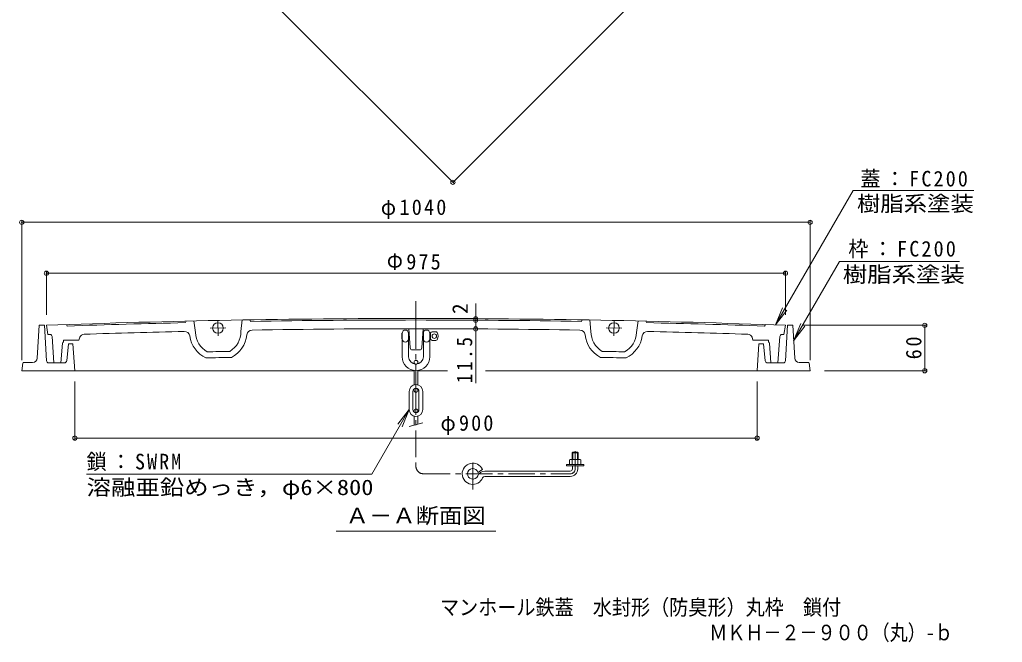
# Model space of a CAD drawing. Units: millimetres, scale not verified. Extents: x -1063 to 1330, y -947 to 967.
# Drawn here: x -1050 to 247, y -947 to -126 of the extents above; entities that cross this region are included whole.
import ezdxf
from ezdxf.enums import TextEntityAlignment as Align

# ---------------------------------------------------------------- set-up
doc = ezdxf.new("R2010")
doc.units = ezdxf.units.MM
doc.header["$LTSCALE"] = 7
doc.header["$PDMODE"] = 32
doc.header["$PDSIZE"] = 5.6
doc.linetypes.add('CHAIN1', pattern=[8, 5, -1, 1, -1])
doc.linetypes.add('CHAIN2', pattern=[12, 9, -1, 1, -1])
for name, color, linetype, lineweight in [('0-0_通り芯', 3, 'CHAIN2', 9), ('0-1_躯体', 2, 'Continuous', 9), ('0-2_仕上', 3, 'Continuous', 9), ('0-3_建具', 4, 'Continuous', 9), ('0-4_その他', 7, 'Continuous', 9), ('0-5_寸法', 7, 'Continuous', 9)]:
    doc.layers.add(name, color=color, linetype=linetype, lineweight=lineweight)
doc.layers.add('F-5_F-5ﾚｲﾔ', color=2, linetype='Continuous')
doc.styles.add('ＭＳ ゴシック', font='')
doc.styles.get('ＭＳ ゴシック').set_extended_font_data('MS Gothic')

msp = doc.modelspace()

# ---------------------------------------------------------------- linework, layer by layer
at = {"layer": '0-0_通り芯'}
for p, q in [((-787.899, -543.12), (-788.346, -522.354)), ((-265.935, -543.12), (-265.488, -522.354)), ((-798.505, -532.96), (-777.74, -532.513)), ((-255.329, -532.96), (-276.095, -532.513))]:
    msp.add_line(p, q, dxfattribs=at)
at = {"layer": '0-1_躯体'}
for p, q in [((-1014.332, -575.827), (-1016.917, -529.157)), ((-39.502, -575.827), (-36.917, -529.157)), ((-987.697, -575.956), (-985.467, -553.658)), ((-985.467, -553.658), (-979.382, -553.658)), ((-976.917, -589.157), (-979.382, -553.658)), ((-76.917, -589.157), (-74.452, -553.658)), ((-68.367, -553.658), (-74.452, -553.658)), ((-66.137, -575.956), (-68.367, -553.658)), ((-1045.525, -579.033), (-1046.917, -589.157)), ((-1032.554, -578.157), (-1044.533, -578.157)), ((-990.682, -578.657), (-1011.337, -578.657)), ((-63.152, -578.657), (-42.497, -578.657)), ((-21.28, -578.157), (-9.302, -578.157)), ((-8.31, -579.033), (-6.917, -589.157)), ((-1046.917, -589.157), (-529.417, -589.157)), ((-524.417, -589.157), (-485.471, -589.157)), ((-435.34, -589.157), (-6.917, -589.157))]:
    msp.add_line(p, q, dxfattribs=at)
for points in [[(-1026.565, -572.532), (-1023.917, -529.157), (-1016.917, -529.157)], [(-27.269, -572.532), (-29.917, -529.157), (-36.917, -529.157)]]:
    msp.add_lwpolyline(points, dxfattribs=at)
for centre, radius, start, end in [((-1044.533, -579.157), 1, 90, 172.86478), ((-1032.554, -572.157), 6, 270, 356.4236), ((-1011.337, -575.657), 3, 183.23857, 270), ((-990.682, -575.657), 3, 270, 354.28922), ((-63.152, -575.657), 3, 185.71078, 270), ((-42.497, -575.657), 3, 270, 356.76143), ((-21.28, -572.157), 6, 183.5764, 270), ((-9.302, -579.157), 1, 7.13522, 90)]:
    msp.add_arc(centre, radius, start, end, dxfattribs=at)
at = {"layer": '0-2_仕上', "color": 7}
for p, q in [((-1014.417, -458.287), (-1014.417, -515.157)), ((-39.417, -460.387), (-1014.417, -460.387)), ((-39.417, -458.287), (-39.417, -515.157))]:
    msp.add_line(p, q, dxfattribs=at)
at = {"layer": '0-2_仕上', "linetype": 'CHAIN2'}
msp.add_line((-526.917, -497.26), (-526.917, -612.05), dxfattribs=at)
at = {"layer": '0-2_仕上'}
for p, q in [((-1014.417, -529.157), (-1012.417, -541.158)), ((-987.917, -528.207), (-986.917, -530.171)), ((-830.114, -523.634), (-831.114, -525.658)), ((-820.108, -523.409), (-817.799, -538.805)), ((-756.121, -522.142), (-757.819, -537.495)), ((-745.114, -523.956), (-746.114, -521.973)), ((-308.72, -523.956), (-307.72, -521.973)), ((-297.714, -522.142), (-296.015, -537.495)), ((-233.726, -523.409), (-236.035, -538.805)), ((-223.72, -523.634), (-222.72, -525.658)), ((-65.917, -528.207), (-66.917, -530.171)), ((-39.417, -529.157), (-41.417, -541.158)), ((-1009.917, -541.158), (-1012.417, -541.158)), ((-1006.924, -543.95), (-1004.514, -578.657)), ((-534.616, -558.866), (-536.417, -533.656)), ((-519.218, -558.866), (-517.417, -533.656)), ((-46.91, -543.95), (-49.32, -578.657)), ((-43.917, -541.158), (-41.417, -541.158)), ((-995.285, -578.657), (-993.139, -552.908)), ((-991.917, -548.657), (-991.917, -550.734)), ((-991.917, -548.657), (-971.428, -548.657)), ((-971.428, -548.657), (-970.241, -545.013)), ((-82.406, -548.657), (-83.593, -545.013)), ((-61.917, -548.657), (-82.406, -548.657)), ((-61.917, -548.657), (-61.917, -550.734)), ((-58.549, -578.657), (-60.695, -552.908)), ((-522.21, -561.652), (-531.624, -561.652)), ((-1004.514, -578.657), (-995.285, -578.657)), ((-49.32, -578.657), (-58.549, -578.657))]:
    msp.add_line(p, q, dxfattribs=at)
for centre in [(-788.122, -532.737), (-265.712, -532.737)]:
    msp.add_circle(centre, 7, dxfattribs=at)
for centre, radius, start, end in [((-526.917, -13720.152), 13200, 90, 92.11652), ((-526.917, -13720.152), 13198, 91.32071, 91.99738), ((-526.917, -13720.152), 13198, 90, 90.94729), ((-526.917, -13720.152), 13200, 87.88348, 90), ((-526.917, -13720.152), 13198, 89.05271, 90), ((-526.917, -13720.152), 13198, 88.00262, 88.67929), ((-1009.917, -544.158), 3, 3.97251, 90), ((-964.553, -546.92), 6, 91.90276, 161.46769), ((-526.917, -13720.152), 13186.5, 91.32795, 91.90276), ((-832.353, -544.192), 7, 8.24749, 91.32795), ((-787.818, -537.737), 38, 188.24749, 244.78703), ((-787.818, -537.737), 30, 182.03963, 241.40059), ((-787.818, -537.737), 30, 300.86706, 0.4619), ((-787.818, -537.737), 38, 297.48062, 354.02017), ((-743.063, -542.425), 7, 90.9397, 174.02017), ((-526.917, -13720.152), 13186.5, 90, 90.9397), ((-526.917, -13720.152), 13186.5, 89.0603, 90), ((-310.771, -542.425), 7, 5.97983, 89.0603), ((-266.016, -537.737), 38, 185.97983, 242.51938), ((-266.016, -537.737), 30, 179.5381, 239.13294), ((-266.016, -537.737), 30, 298.59941, 357.96037), ((-266.016, -537.737), 38, 295.21297, 351.75251), ((-221.481, -544.192), 7, 88.67205, 171.75251), ((-526.917, -13720.152), 13186.5, 88.09724, 88.67205), ((-89.282, -546.92), 6, 18.53231, 88.09724), ((-43.917, -544.158), 3, 90, 176.02749), ((-990.149, -553.157), 3, 126.10604, 175.23635), ((-63.685, -553.157), 3, 4.76365, 53.89396), ((-526.917, -13720.196), 13158.999, 91.06904, 91.19861), ((-531.624, -558.652), 3, 184.08601, 270), ((-522.21, -558.652), 3, 270, 355.91399), ((-526.917, -13720.196), 13158.999, 88.80139, 88.93096), ((-526.917, -13720.196), 13150.999, 91.06035, 91.2073), ((-526.917, -13720.196), 13150.999, 88.7927, 88.93965)]:
    msp.add_arc(centre, radius, start, end, dxfattribs=at)
at = {"layer": '0-2_仕上', "color": 7}
for p in [(-1014.417, -460.387), (-39.417, -460.387)]:
    msp.add_point(p, dxfattribs=at)
at = {"layer": '0-3_建具'}
for p, q in [((-545.667, -540.152), (-545.167, -539.652)), ((-545.667, -546.652), (-545.667, -540.152)), ((-545.667, -540.152), (-545.167, -540.152)), ((-545.167, -539.652), (-545.167, -570.652)), ((-536.667, -539.152), (-536.667, -570.652)), ((-536.667, -539.152), (-536.024, -539.152)), ((-517.81, -539.152), (-517.137, -539.152)), ((-517.167, -539.652), (-517.167, -570.652)), ((-508.696, -539.152), (-507.667, -539.152)), ((-508.667, -539.652), (-508.667, -570.652)), ((-505.667, -537.652), (-500.709, -537.652)), ((-545.667, -546.652), (-545.167, -547.152)), ((-545.667, -546.652), (-545.167, -546.652)), ((-536.667, -547.652), (-535.417, -547.652)), ((-518.417, -547.652), (-517.167, -547.652)), ((-505.667, -549.152), (-500.709, -549.152)), ((-529.417, -577.902), (-529.417, -580.076)), ((-524.417, -577.902), (-524.417, -580.076)), ((-529.417, -588.73), (-529.417, -607.756)), ((-524.417, -588.73), (-524.417, -607.756)), ((-535.917, -616.402), (-535.917, -640.402)), ((-530.917, -616.402), (-530.917, -640.402)), ((-529.417, -614.902), (-529.417, -613.28)), ((-524.417, -614.902), (-524.417, -613.28)), ((-522.917, -616.402), (-522.917, -640.402)), ((-517.917, -616.402), (-517.917, -640.402)), ((-529.417, -641.902), (-529.417, -643.524)), ((-524.417, -641.902), (-524.417, -643.524)), ((-535.917, -662.813), (-517.917, -657.991)), ((-529.417, -661.072), (-529.417, -649.048)), ((-524.417, -659.732), (-524.417, -649.048)), ((-320.917, -697.53), (-319.917, -696.53)), ((-320.917, -697.53), (-312.917, -697.53)), ((-320.917, -697.53), (-320.917, -706.03)), ((-319.917, -696.53), (-313.917, -696.53)), ((-319.917, -696.53), (-319.917, -706.03)), ((-313.917, -696.53), (-312.917, -697.53)), ((-313.917, -696.53), (-313.917, -706.03)), ((-312.917, -697.53), (-312.917, -706.03)), ((-328.167, -714.53), (-328.167, -712.53)), ((-324.417, -706.752), (-324.417, -712.53)), ((-311.294, -706.03), (-322.541, -706.03)), ((-320.664, -706.752), (-320.664, -712.53)), ((-313.17, -706.752), (-313.17, -712.53)), ((-309.417, -706.752), (-309.417, -712.53)), ((-445.189, -723.099), (-439.228, -719.115)), ((-323.417, -721.53), (-436.209, -721.53)), ((-305.667, -714.53), (-328.167, -714.53)), ((-320.417, -718.53), (-320.417, -714.53)), ((-313.417, -718.53), (-313.417, -714.53)), ((-323.417, -728.53), (-436.209, -728.53))]:
    msp.add_line(p, q, dxfattribs=at)
at = {"layer": '0-3_建具', "linetype": 'CHAIN1'}
for p, q in [((-526.917, -612.05), (-526.917, -715.03)), ((-316.917, -718.53), (-316.917, -694.985)), ((-451.917, -745.662), (-451.917, -706.374)), ((-516.917, -725.03), (-323.417, -725.03))]:
    msp.add_line(p, q, dxfattribs=at)
at = {"layer": '0-3_建具'}
for points in [[(-508.667, -547.652), (-507.667, -547.652), (-507.667, -539.152)], [(-305.667, -714.53), (-305.667, -712.53), (-328.167, -712.53)]]:
    msp.add_lwpolyline(points, dxfattribs=at)
for centre, radius in [((-502.667, -543.402), 3), ((-526.917, -577.902), 2.5), ((-526.917, -614.902), 2.5), ((-526.917, -641.902), 2.5)]:
    msp.add_circle(centre, radius, dxfattribs=at)
for centre, radius, start, end in [((-540.917, -539.652), 4.25, 0, 180), ((-512.917, -539.652), 4.25, 0, 180), ((-503.762, -542.275), 5, 112.3924, 141.34734), ((-500.709, -539.652), 2, 31.07329, 90), ((-506.933, -543.402), 9.266, 328.9269, 31.0731), ((-540.917, -547.152), 4.25, 180, 0), ((-512.917, -547.152), 4.25, 180, 0), ((-503.762, -544.529), 5, 218.65266, 247.6076), ((-500.709, -547.152), 2, 270, 328.92671), ((-526.917, -570.652), 18.25, 180, 0), ((-526.917, -570.652), 9.75, 180, 0), ((-526.917, -616.402), 9, 0, 180), ((-526.917, -616.402), 4, 0, 180), ((-526.917, -640.402), 9, 180, 0), ((-526.917, -640.402), 4, 180, 0), ((-451.917, -725.03), 14, 24.99496, 337.52054), ((-322.541, -708.83), 2.8, 47.92572, 132.07428), ((-316.917, -716.12), 10.089, 68.19786, 111.80214), ((-311.294, -708.83), 2.8, 47.92537, 132.07443), ((-451.917, -725.03), 7, 16.01617, 337.52081), ((-436.209, -731.53), 10, 90, 157.52046), ((-323.417, -718.53), 3, 270, 0), ((-323.417, -718.53), 10, 270, 0), ((-436.209, -731.53), 3, 90, 157.51962)]:
    msp.add_arc(centre, radius, start, end, dxfattribs=at)
at = {"layer": '0-3_建具', "linetype": 'CHAIN1'}
for centre, radius, start, end in [((-516.917, -715.03), 10, 180, 270), ((-323.417, -718.53), 6.5, 270, 0)]:
    msp.add_arc(centre, radius, start, end, dxfattribs=at)
at = {"layer": '0-4_その他'}
for p, q in [((-478.142, -340.621), (246.642, 384.164)), ((-476.657, -342.106), (-879.41, 60.647)), ((-1046.916, -391.219), (-1046.916, -575.157)), ((-1046.916, -393.319), (-6.916, -393.319)), ((-6.916, -391.219), (-6.916, -575.157)), ((-448.142, -520.39), (-448.142, -500.233)), ((-448.142, -522.388), (-448.142, -520.39)), ((-448.142, -533.888), (-448.142, -522.388)), ((146.463, -529.157), (-16.857, -529.157)), ((144.363, -589.157), (144.363, -529.157)), ((-448.142, -533.888), (-448.142, -605.407)), ((146.463, -589.157), (12.084, -589.157)), ((-976.916, -680.058), (-976.916, -603.157)), ((-76.916, -680.058), (-76.916, -603.157)), ((-976.916, -677.958), (-76.916, -677.958))]:
    msp.add_line(p, q, dxfattribs=at)
for p in [(-478.142, -340.621), (-1046.916, -393.319), (-6.916, -393.319), (-448.142, -520.39), (-448.142, -522.388), (-448.142, -533.888), (144.363, -529.157), (144.363, -589.157), (-976.916, -677.958), (-76.916, -677.958)]:
    msp.add_point(p, dxfattribs=at)
at = {"layer": '0-5_寸法'}
for p, q in [((-52.555, -528.684), (49.775, -351.442)), ((49.775, -351.442), (208.904, -351.442)), ((-28.668, -549.614), (31.818, -444.848)), ((190.149, -444.848), (31.818, -444.848)), ((-52.555, -528.684), (-43.18, -506.048)), ((-52.555, -528.684), (-37.641, -509.246)), ((-28.668, -549.614), (-19.293, -526.979)), ((-28.668, -549.614), (-13.754, -530.177)), ((-535.917, -640.323), (-585.178, -725.645)), ((-535.917, -640.323), (-550.831, -659.76)), ((-535.917, -640.323), (-545.292, -662.958)), ((-961.428, -725.645), (-585.178, -725.645)), ((-632.273, -800.61), (-421.573, -800.61))]:
    msp.add_line(p, q, dxfattribs=at)

# ---------------------------------------------------------------- texts
at = {"layer": '0-2_仕上', "color": 2, "insert": (-565.417, -456.187), "char_height": 20.53, "attachment_point": 7, "style": 'ＭＳ ゴシック'}
msp.add_mtext('\\T1.21;\\W0.95;Φ975', dxfattribs=at)
at = {"layer": '0-4_その他', "color": 2, "style": 'ＭＳ ゴシック'}
msp.add_text('2', height=20.53, rotation=90, dxfattribs=at).set_placement((-452.342, -514.233), align=Align.BOTTOM_LEFT)
at = {"layer": '0-4_その他', "color": 2, "char_height": 20.53, "attachment_point": 7, "style": 'ＭＳ ゴシック'}
for s, insert in [('\\T1.22;\\W0.95;φ1040', (-573.291, -389.119)), ('\\T1.21;\\W0.95;φ900', (-494.56, -673.758))]:
    msp.add_mtext(s, dxfattribs=dict(at, insert=insert))
at = {"layer": '0-4_その他', "color": 2, "char_height": 20.53, "attachment_point": 7, "rotation": 90, "style": 'ＭＳ ゴシック'}
for s, insert in [('\\T1.28;\\W0.9;11.5', (-452.342, -605.407)), ('\\T1.27;\\W0.95;60', (140.163, -574.032))]:
    msp.add_mtext(s, dxfattribs=dict(at, insert=insert))
at = {"layer": '0-5_寸法', "color": 2, "style": 'ＭＳ ゴシック'}
for s, width, p in [('樹脂系塗装', 1.1, (54.904, -385.042)), ('樹脂系塗装', 1.15, (36.149, -478.448)), ('溶融亜鉛めっき，φ6×800', 1.15, (-961.428, -759.245)), ('Ａ－Ａ断面図', 1.1, (-619.673, -796.61))]:
    msp.add_text(s, height=20.53, dxfattribs=dict(at, width=width)).set_placement(p, align=Align.BOTTOM_LEFT)
at = {"layer": '0-5_寸法', "color": 2, "char_height": 20.53, "attachment_point": 7, "style": 'ＭＳ ゴシック'}
for s, insert in [('\\T1.21;\\W0.95;蓋：FC200', (59.34, -347.242)), ('\\T1.21;\\W0.95;枠：FC200', (43.425, -440.648)), ('\\T1.2;\\W0.95;鎖：SWRM', (-961.428, -721.445))]:
    msp.add_mtext(s, dxfattribs=dict(at, insert=insert))
at = {"layer": 'F-5_F-5ﾚｲﾔ', "style": 'ＭＳ ゴシック'}
for s, width, p in [('マンホール鉄蓋\u3000水封形（防臭形）丸枠\u3000鎖付', 0.9, (-495.25, -917.473)), ('ＭＫＨ－２－９００（丸）-ｂ', 0.85, (-140, -950.77))]:
    msp.add_text(s, height=20.53, dxfattribs=dict(at, width=width)).set_placement(p, align=Align.BOTTOM_LEFT)

doc.saveas('drawing.dxf')
